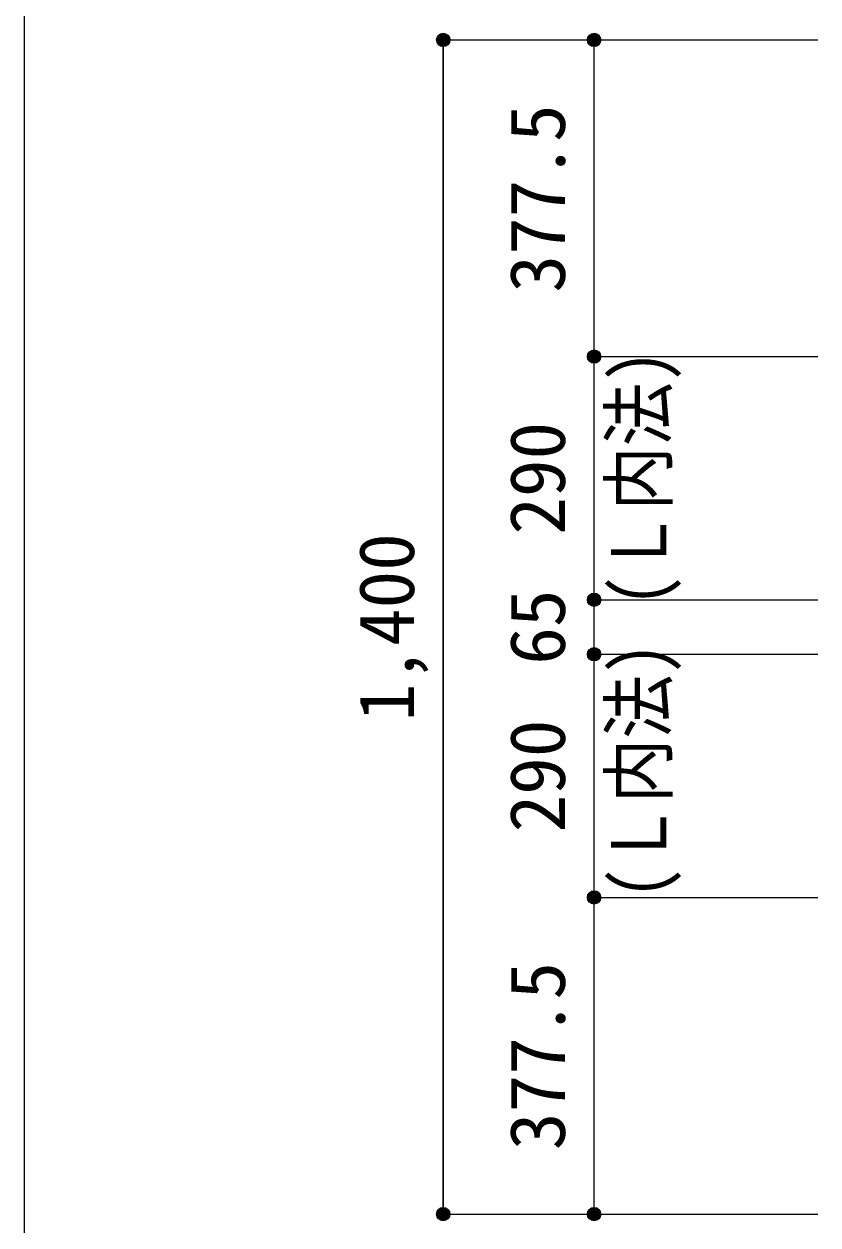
# Model space of a CAD drawing. Units: millimetres at full size, sheet at 1:30. Extents: x -5973 to 5954, y -4195 to 4201.
# Drawn here: x -5973 to -5026, y 1743 to 3175 of the extents above; entities that cross this region are included whole.
import ezdxf
from ezdxf.enums import TextEntityAlignment as Align

# ---------------------------------------------------------------- set-up
doc = ezdxf.new("R2010")
doc.units = ezdxf.units.MM
doc.header["$LTSCALE"] = 30
doc.header["$PDMODE"] = 32
doc.header["$PDSIZE"] = 15
for name, color, linetype in [('0-7_文字', 4, 'Continuous'), ('0-D_寸法', 4, 'Continuous'), ('F-0_枠', 6, 'Continuous')]:
    doc.layers.add(name, color=color, linetype=linetype)
doc.styles.add('ＭＳ ゴシック', font='')
doc.styles.get('ＭＳ ゴシック').set_extended_font_data('MS Gothic')

msp = doc.modelspace()

# ---------------------------------------------------------------- linework, layer by layer
at = {"layer": '0-D_寸法'}
for p, q in [((-5472.84, 3156.03), (-5292.84, 3156.03)), ((-5472.84, 3156.03), (-5292.84, 3156.03)), ((-5472.84, 3156.03), (-5472.84, 1756.03)), ((-5472.84, 1756.03), (-5472.84, 3156.03)), ((-5292.84, 3156.03), (-5025.8, 3156.03)), ((-5292.84, 2778.53), (-5292.84, 3156.03)), ((-5292.84, 3156.03), (-5025.8, 3156.03)), ((-5292.84, 2488.53), (-5292.84, 2778.53)), ((-5292.84, 2778.53), (-5025.8, 2778.53)), ((-5292.84, 2423.53), (-5292.84, 2488.53)), ((-5292.84, 2488.53), (-5025.8, 2488.53)), ((-5292.84, 2133.53), (-5292.84, 2423.53)), ((-5292.84, 2423.53), (-5025.8, 2423.53)), ((-5292.84, 1756.03), (-5292.84, 2133.53)), ((-5292.84, 2133.53), (-5025.8, 2133.53)), ((-5472.84, 1756.03), (-5292.84, 1756.03)), ((-5292.84, 1756.03), (-5025.8, 1756.03))]:
    msp.add_line(p, q, dxfattribs=at)
for centre, radius in [((-5472.84, 3156.03), 8), ((-5472.84, 3156.03), 7.2), ((-5472.84, 3156.03), 6.4), ((-5472.84, 3156.03), 5.6), ((-5472.84, 3156.03), 4.8), ((-5472.84, 3156.03), 4), ((-5472.84, 3156.03), 3.2), ((-5472.84, 3156.03), 2.4), ((-5472.84, 3156.03), 1.6), ((-5472.84, 3156.03), 0.8), ((-5292.84, 3156.03), 8), ((-5292.84, 3156.03), 7.2), ((-5292.84, 3156.03), 6.4), ((-5292.84, 3156.03), 5.6), ((-5292.84, 3156.03), 4.8), ((-5292.84, 3156.03), 4), ((-5292.84, 3156.03), 3.2), ((-5292.84, 3156.03), 2.4), ((-5292.84, 3156.03), 1.6), ((-5292.84, 3156.03), 0.8), ((-5292.84, 2778.53), 8), ((-5292.84, 2778.53), 7.2), ((-5292.84, 2778.53), 6.4), ((-5292.84, 2778.53), 5.6), ((-5292.84, 2778.53), 4.8), ((-5292.84, 2778.53), 4), ((-5292.84, 2778.53), 3.2), ((-5292.84, 2778.53), 2.4), ((-5292.84, 2778.53), 1.6), ((-5292.84, 2778.53), 0.8), ((-5292.84, 2488.53), 8), ((-5292.84, 2488.53), 7.2), ((-5292.84, 2488.53), 6.4), ((-5292.84, 2488.53), 5.6), ((-5292.84, 2488.53), 4.8), ((-5292.84, 2488.53), 4), ((-5292.84, 2488.53), 3.2), ((-5292.84, 2488.53), 2.4), ((-5292.84, 2488.53), 1.6), ((-5292.84, 2488.53), 0.8), ((-5292.84, 2423.53), 8), ((-5292.84, 2423.53), 7.2), ((-5292.84, 2423.53), 6.4), ((-5292.84, 2423.53), 5.6), ((-5292.84, 2423.53), 4.8), ((-5292.84, 2423.53), 4), ((-5292.84, 2423.53), 3.2), ((-5292.84, 2423.53), 2.4), ((-5292.84, 2423.53), 1.6), ((-5292.84, 2423.53), 0.8), ((-5292.84, 2133.53), 8), ((-5292.84, 2133.53), 7.2), ((-5292.84, 2133.53), 6.4), ((-5292.84, 2133.53), 5.6), ((-5292.84, 2133.53), 4.8), ((-5292.84, 2133.53), 4), ((-5292.84, 2133.53), 3.2), ((-5292.84, 2133.53), 2.4), ((-5292.84, 2133.53), 1.6), ((-5292.84, 2133.53), 0.8), ((-5472.84, 1756.03), 8), ((-5472.84, 1756.03), 7.2), ((-5472.84, 1756.03), 6.4), ((-5472.84, 1756.03), 5.6), ((-5292.84, 1756.03), 8), ((-5292.84, 1756.03), 7.2), ((-5292.84, 1756.03), 6.4), ((-5292.84, 1756.03), 5.6), ((-5472.84, 1756.03), 4.8), ((-5472.84, 1756.03), 4), ((-5472.84, 1756.03), 3.2), ((-5472.84, 1756.03), 2.4), ((-5472.84, 1756.03), 1.6), ((-5472.84, 1756.03), 0.8), ((-5292.84, 1756.03), 4.8), ((-5292.84, 1756.03), 4), ((-5292.84, 1756.03), 3.2), ((-5292.84, 1756.03), 2.4), ((-5292.84, 1756.03), 1.6), ((-5292.84, 1756.03), 0.8)]:
    msp.add_circle(centre, radius, dxfattribs=at)
at = {"layer": '0-D_寸法', "color": 7}
for p in [(-5472.84, 3156.03), (-5292.84, 3156.03), (-5292.84, 2778.53), (-5292.84, 2488.53), (-5292.84, 2423.53), (-5292.84, 2133.53), (-5472.84, 1756.03), (-5292.84, 1756.03)]:
    msp.add_point(p, dxfattribs=at)
at = {"layer": 'F-0_枠'}
msp.add_line((-5972.88, 4201.15), (-5972.88, -4195.24), dxfattribs=at)

# ---------------------------------------------------------------- texts
at = {"layer": '0-7_文字', "style": 'ＭＳ ゴシック', "width": 0.85}
for p in [(-5186.87, 2480.36), (-5186.87, 2131.7)]:
    msp.add_text('(Ｌ内法)', height=65.98, rotation=90, dxfattribs=at).set_placement(p, align=Align.BOTTOM_LEFT)
at = {"layer": '0-D_寸法', "style": 'ＭＳ ゴシック'}
for s, p in [('377.5', (-5307.84, 2854.78)), ('290', (-5307.84, 2566.03)), ('1,400', (-5487.84, 2343.53)), ('65', (-5307.84, 2411.03)), ('290', (-5307.84, 2211.03)), ('377.5', (-5307.84, 1832.28))]:
    msp.add_text(s, height=65.98, rotation=90, dxfattribs=at).set_placement(p, align=Align.BOTTOM_LEFT)

doc.saveas('drawing.dxf')
